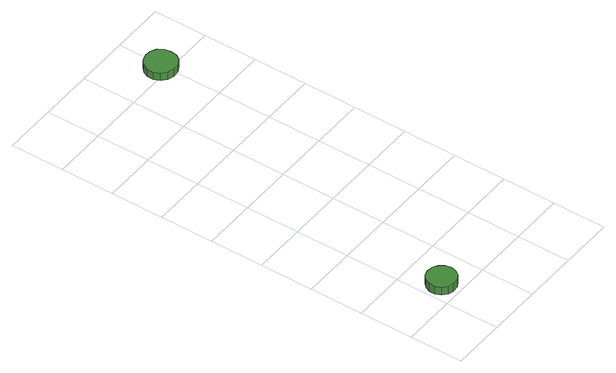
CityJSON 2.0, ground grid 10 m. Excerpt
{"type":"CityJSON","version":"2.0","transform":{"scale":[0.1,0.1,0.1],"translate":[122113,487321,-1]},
"CityObjects":{
"tree1":{"type":"SolitaryVegetationObject","attributes":{"function":"something"},"geometry":[{"type":"MultiSurface","lod":"1","boundaries":[[[0,1,2,3,4,5,6,7,8,9,10,11,12,13,14]],[[15,16,17,18,19,20,21,22,23,24,25,26,27,28,29]],[[0,29,28,1]],[[1,28,27,2]],[[2,27,26,3]],[[3,26,25,4]],[[4,25,24,5]],[[5,24,23,6]],[[6,23,22,7]],[[7,22,21,8]],[[8,21,20,9]],[[9,20,19,10]],[[10,19,18,11]],[[11,18,17,12]],[[12,17,16,13]],[[13,16,15,14]],[[14,15,29,0]]]}]},
"tree2":{"type":"SolitaryVegetationObject","attributes":{"function":"something"},"geometry":[{"type":"MultiSurface","lod":"1","boundaries":[[[30,31,32,33,34,35,36,37,38,39,40,41,42,43,44]],[[45,46,47,48,49,50,51,52,53,54,55,56,57,58,59]],[[30,59,58,31]],[[31,58,57,32]],[[32,57,56,33]],[[33,56,55,34]],[[34,55,54,35]],[[35,54,53,36]],[[36,53,52,37]],[[37,52,51,38]],[[38,51,50,39]],[[39,50,49,40]],[[40,49,48,41]],[[41,48,47,42]],[[42,47,46,43]],[[43,46,45,44]],[[44,45,59,30]]]}]}
},
"vertices":[
[61,35,25],[59,46,25],[52,55,25],[43,61,25],[31,62,25],[21,59,25],[12,51,25],[8,41,25],[8,30,25],[12,20,25],[21,12,25],[31,9,25],[43,10,25],[52,15,25],[59,24,25],[59,24,8],[52,15,8],[43,10,8],[31,9,8],[21,12,8],[12,20,8],[8,30,8],[8,41,8],[12,51,8],[21,59,8],[31,62,8],[43,61,8],[52,55,8],[59,46,8],[61,35,8],
[223,713,24],[221,725,24],[214,735,24],[203,741,24],[191,742,24],[179,738,24],[170,730,24],[165,719,24],[165,707,24],[170,696,24],[179,688,24],[191,684,24],[203,685,24],[214,691,24],[221,701,24],[221,701,8],[214,691,8],[203,685,8],[191,684,8],[179,688,8],[170,696,8],[165,707,8],[165,719,8],[170,730,8],[179,738,8],[191,742,8],[203,741,8],[214,735,8],[221,725,8],[223,713,8]
]}
